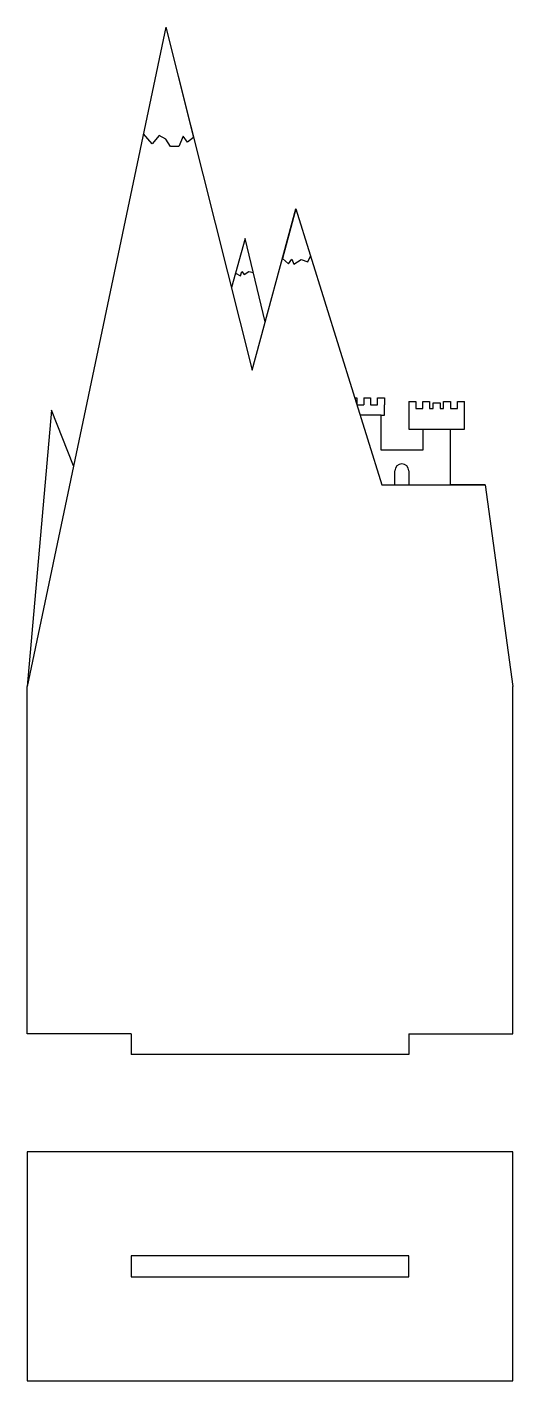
# Model space of a CAD drawing. Header units: millimetres. Extents: x 0 to 70, y 0 to 195.
import ezdxf

# ---------------------------------------------------------------- set-up
doc = ezdxf.new("R2010")
doc.units = ezdxf.units.MM

msp = doc.modelspace()

# ---------------------------------------------------------------- linework, layer by layer
at = {"color": 1, "ltscale": 0.001}
for p, q in [((20, 195), (0, 100)), ((20, 195), (32.43, 145.56)), ((20, 195), (24, 179.09)), ((32.43, 145.56), (38.73, 168.82)), ((38.73, 168.82), (36.8, 161.69)), ((38.73, 168.82), (51.09, 129.08)), ((31.4, 164.54), (29.43, 157.47)), ((34.32, 152.56), (31.4, 164.54)), ((40.44, 161.21), (40.85, 162)), ((36.8, 161.69), (37.65, 160.91)), ((37.65, 160.91), (38.14, 161.55)), ((38.14, 161.55), (38.43, 160.84)), ((38.43, 160.84), (39.48, 161.52)), ((39.48, 161.52), (40.44, 161.21)), ((47.2, 141.58), (47.5, 141.58)), ((47.5, 141.58), (47.5, 140.63)), ((47.51, 140.58), (48.5, 140.58)), ((48.5, 141.58), (49.5, 141.58)), ((48.5, 141.58), (48.5, 140.58)), ((49.5, 141.58), (49.5, 140.58)), ((49.5, 140.58), (50.5, 140.58)), ((50.5, 140.58), (50.5, 141.58)), ((50.5, 141.58), (51.5, 141.58)), ((51.5, 141.58), (51.5, 140.58)), ((51.5, 140.08), (51.5, 140.58)), ((55, 141.08), (55, 137.08)), ((55, 141.08), (56, 141.08)), ((56, 141.08), (56, 140.08)), ((57, 140.08), (57, 141.08)), ((57, 141.08), (58, 141.08)), ((58, 141.08), (58, 140.08)), ((58.5, 140.08), (58.5, 140.88)), ((58.5, 140.88), (59.5, 140.88)), ((59.5, 140.88), (59.5, 140.08)), ((60, 140.08), (60, 141.08)), ((60, 141.08), (61, 141.08)), ((61, 141.08), (61, 140.08)), ((62, 140.08), (62, 141.08)), ((62, 141.08), (63, 141.08)), ((63, 137.08), (63, 141.08)), ((3.53, 139.81), (0, 100)), ((6.69, 131.8), (3.53, 139.81)), ((51, 139.08), (48, 139.08)), ((51, 134.08), (51, 139.08)), ((51, 139.08), (51.5, 139.08)), ((51.5, 139.08), (51.5, 140.08)), ((56, 140.08), (57, 140.08)), ((58, 140.08), (58.5, 140.08)), ((59.5, 140.08), (60, 140.08)), ((61, 140.08), (62, 140.08)), ((55, 137.08), (57, 137.08)), ((57, 137.08), (57, 134.08)), ((57, 137.08), (61, 137.08)), ((61, 129.08), (61, 137.08)), ((61, 137.08), (63, 137.08)), ((57, 134.08), (51, 134.08)), ((53, 129.08), (53, 131.08)), ((55, 131.08), (55, 129.08)), ((51.09, 129.08), (66, 129.08)), ((66, 129.08), (61, 129.08)), ((66, 129.08), (70, 100)), ((0, 50), (0, 100)), ((70, 50), (70, 100)), ((15, 50), (0, 50)), ((15, 50), (15, 47)), ((55, 50), (55, 47)), ((55, 50), (70, 50)), ((55, 47), (15, 47)), ((70, 33), (0, 33)), ((0, 33), (0, 0)), ((70, 0), (70, 33)), ((0, 0), (70, 0))]:
    msp.add_line(p, q, dxfattribs=at)
for points in [[(24, 179.09), (23.09, 178.41), (22.5, 179.27), (21.85, 177.82), (20.67, 177.82), (20, 178.87), (19.01, 179.38), (18.01, 178.18), (16.77, 179.64)], [(30.02, 159.56), (30.73, 159.19), (30.93, 159.81), (31.3, 159.38), (31.93, 159.81), (32.6, 159.64)]]:
    msp.add_lwpolyline(points, dxfattribs=at)
msp.add_lwpolyline([(15, 15), (55, 15), (55, 18), (15, 18)], close=True, dxfattribs=at)
msp.add_arc((54, 131.08), 1, 360, 180, dxfattribs=at)

doc.saveas('drawing.dxf')
